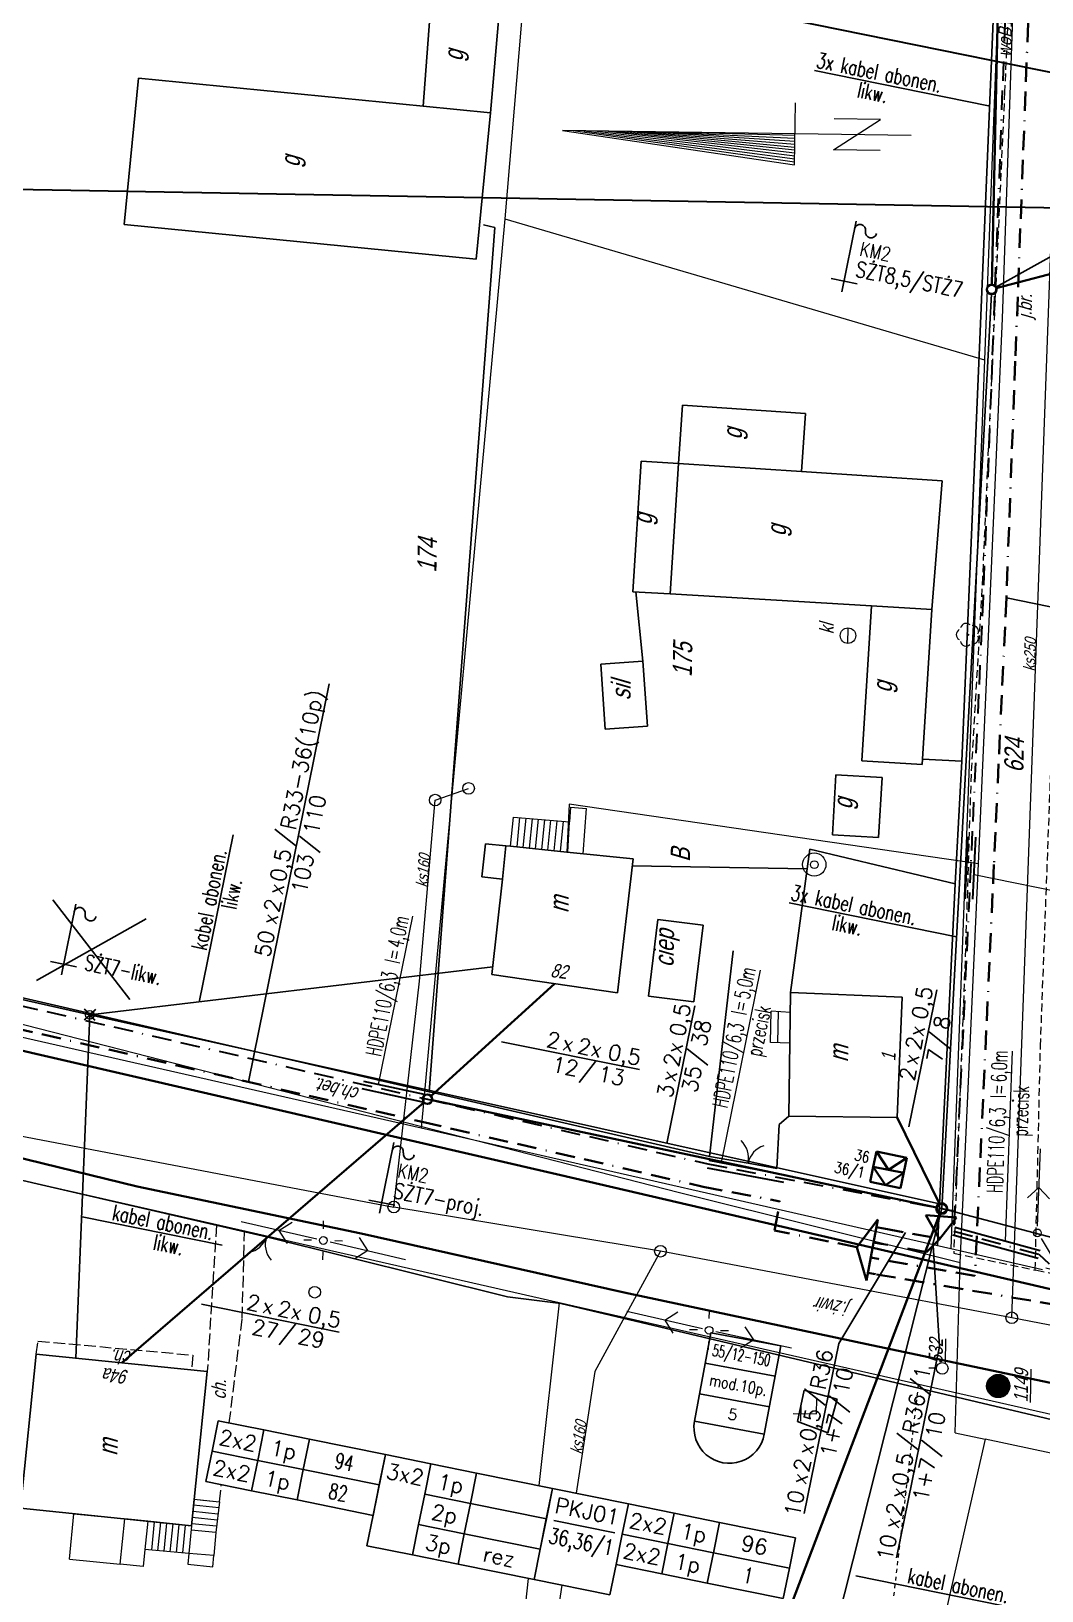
# Model space of a CAD drawing. Header units: millimetres. Extents: x 4848043 to 9699780, y 5827542 to 11659147.
# Drawn here: x 4849684.4 to 4849814.8, y 5829505.6 to 5829706.9 of the extents above; entities that cross this region are included whole.
import ezdxf
from ezdxf.enums import TextEntityAlignment as Align

# ---------------------------------------------------------------- set-up
doc = ezdxf.new("R2010")
doc.units = ezdxf.units.MM
doc.header["$MEASUREMENT"] = 0
for name, pattern in [('0', [0]), ('BORDER', [1.75, 0.5, -0.25, 0.5, -0.25, 0, -0.25]), ('DASHDOT', [1, 0.5, -0.25, 0, -0.25]), ('DASHED', [0.75, 0.5, -0.25]), ('GUZ', [1, 0.5, -0.5]), ('KOC', [2, 1.5, -0.5]), ('KOJ', [0]), ('KOU', [1.5, 1, -0.5]), ('SCH', [0]), ('UPW', [0])]:
    doc.linetypes.add(name, pattern=pattern)
doc.layers.get('0').update_dxf_attribs({"lineweight": 18})
for name, color, linetype in [('czerwona', 1, 'Continuous'), ('SZOPO_L_0', 251, 'BGS'), ('TES kable napow. likw.', 9, 'LIN_NAPOW_LIKW'), ('TES opisy kabli abon.', 30, 'Continuous'), ('TES opisy kabli rozdz.', 30, 'Continuous'), ('TES opisy zakończeń', 30, 'Continuous'), ('TES rury', 6, 'Continuous'), ('TES słup. PD', 6, 'Continuous'), ('TES zakończenia istniejące', 140, 'Continuous'), ('TES zakończenia likwidowane', 9, 'Continuous')]:
    doc.layers.add(name, color=color, linetype=linetype)
for name, color, linetype, lineweight in [('EADTD_T_0', 7, '0', 18), ('EBTPO_L_6', 9, '0', 18), ('EBUOA_T_1', 251, '0', 25), ('EBUPP_L_3', 6, '0', 25), ('EDZPD_L_0', 251, '0', 18), ('EDZTD_T_0', 7, '0', 25), ('EUZOU_T_0', 251, '0', 18), ('EUZPU_L_4', 251, 'GUZ', 18), ('SDROK_T_0', 250, '0', 18), ('SDROK_T_1', 251, '0', 18), ('SDRPK_L_0', 7, '0', 35), ('SDRPK_L_1', 7, 'KOU', 18), ('SDRPK_L_2', 251, 'KOC', 18), ('SZAPM_T_0', 251, '0', 18), ('SZNPM_T_0', 251, '0', 18), ('SZNPS_T_0', 7, '0', 18), ('SZOPO_T_0', 251, '0', 18), ('SZZPZ_T_0', 251, '0', 15), ('TEL kable doziemne proj.', 32, 'BORDER', 30), ('TEL rury', 6, 'Continuous', 30), ('TEL rury opis', 6, 'Continuous', 20), ('TES kable doziemne proj.', 4, 'BORDER', 40), ('TES kable napow. proj.', 241, 'LIN_NAPOW_PROJ', 35), ('TES zakończenia projektowane', 4, 'Continuous', 40), ('TES złącza projektowane', 4, 'Continuous', 40), ('UEEPA_T_2', 251, '0', 18), ('UKKOA_T_3', 251, '0', 18), ('UKKOO_T_2', 7, '0', 18), ('UKKPA_T_4', 251, '0', 18), ('UKKPA_T_6', 251, '0', 18), ('UKKPOR_L_0', 36, '0', 18), ('UTTPA_T_2', 34, '0', 18), ('UWWOO_T_0', 251, '0', 18), ('UWWPA_T_0', 251, '0', 18), ('UWWPO_L_0', 162, 'UPW', 18), ('UZB słupy telefoniczne', 32, 'Continuous', 30)]:
    doc.layers.add(name, color=color, linetype=linetype, lineweight=lineweight)
doc.layers.add('RYS layout', color=7, linetype='Continuous', lineweight=30, plot=False)
doc.styles.add('ROMANS', font='simplex.shx')
doc.styles.add('SIMPLEX', font='simplex.shx', dxfattribs={"width": 0.8, "height": 1.5})
doc.styles.add('Simplex2', font='simplex.shx', dxfattribs={"width": 0.7})
doc.styles.get("Standard").update_dxf_attribs({"font": 'txt', "width": 0.8, "oblique": 15})
doc.linetypes.add('BGS', pattern='A,2.5,[133,ltypeshp.shx,S=0.2,R=0,X=0,Y=0],2.5', length=5)
doc.linetypes.add('LIN_NAPOW_LIKW', pattern='A,0.0001,[131,ltypeshp.shx,S=0.1,R=20,X=0.34023,Y=-0.12817],-0.1,[131,ltypeshp.shx,S=0.1,R=200,X=0.35977,Y=0.12817],-0.3,[135,l_napow.shx,S=0.1,R=0,X=-0.4,Y=0],-0.2,[135,l_napow.shx,S=0.1,R=180,X=0.2,Y=0],-0.2', length=0.8001)
doc.linetypes.add('LIN_NAPOW_PROJ', pattern='A,0.0001,-0.4,[136,l_napow.shx,S=0.1,R=0,X=-0.4,Y=0],-0.2,[137,l_napow.shx,S=0.1,R=0,X=-0.2,Y=0],-0.2', length=0.8001)

# ---------------------------------------------------------------- blocks, each defined once
blk = doc.blocks.new('OSP')
at = {"color": 0}
for radius in [0.75, 0.045]:
    blk.add_circle((0, 0), radius, dxfattribs=at)
blk = doc.blocks.new('KRZ')
at = {"color": 0}
for p, q in [((0, 1.5), (0, 0)), ((-0.5, 1), (0.5, 1)), ((0, 0), (1, 0))]:
    blk.add_line(p, q, dxfattribs=at)
blk = doc.blocks.new('OSM')
at = {"color": 0}
blk.add_line((0, 0.375), (0, 0.875), dxfattribs=at)
blk.add_circle((0, 0), 0.375, dxfattribs=at)
blk = doc.blocks.new('BGB')
at = {"color": 0}
for centre, start, end in [((-1.5, 0.021), 0, 60.404), ((1.5, 0.021), 120, 180.404)]:
    blk.add_arc(centre, 1.5, start, end, dxfattribs=at)
blk = doc.blocks.new('DLI')
at = {"color": 0}
blk.add_circle((0, 0), 0.045, dxfattribs=at)
for centre, start, end in [((-0.357, 0.116), 102.488, 221.918), ((0, 0.375), 30.487, 149.918), ((0.357, 0.116), -41.514, 77.916), ((-0.22, -0.303), 174.489, 293.916), ((0.22, -0.303), -113.512, 5.915)]:
    blk.add_arc(centre, 0.375, start, end, dxfattribs=at)
blk = doc.blocks.new('PNN')
at = {"color": 0}
for p, q in [((0.4395, 0.01539), (5.4395, 0.01539)), ((2.9395, 0.01539), (2.2324, 0.72249)), ((2.9395, 0.01539), (2.2324, -0.69171))]:
    blk.add_line(p, q, dxfattribs=at)
blk = doc.blocks.new('LAT')
at = {"color": 0}
for p, q in [((0.00809, 0.758155), (0.00809, 1.258155)), ((-1.24191, 0.008155), (-0.74191, 0.008155)), ((0.75809, 0.008155), (1.25809, 0.008155)), ((0.00809, -0.741845), (0.00809, -1.241845))]:
    blk.add_line(p, q, dxfattribs=at)
blk = doc.blocks.new('SLS')
at = {"color": 0}
blk.add_circle((0, 0), 0.25, dxfattribs=at)
blk.add_circle((0, 0), 0.25, dxfattribs=at)
blk = doc.blocks.new('UKK')
at = {"color": 0}
blk.add_circle((0, 0), 0.375, dxfattribs=at)
blk = doc.blocks.new('SZB')
at = {"color": 0}
blk.add_line((-0.49489, -0.000465), (0.50511, -0.000465), dxfattribs=at)
blk.add_circle((0.00511, -0.000465), 0.5, dxfattribs=at)
blk = doc.blocks.new('STD')
at = {"color": 0}
for radius in [0.75, 0.25]:
    blk.add_circle((0, 0), radius, dxfattribs=at)
blk = doc.blocks.new('TR-SL1')
blk.add_circle((0, 0), 0.5)
blk = doc.blocks.new('KBR-SL1P')
for p, q in [((0, 0), (-1, 1.48)), ((-1, 1.48), (1, 1.48)), ((1, 1.48), (0, 0))]:
    blk.add_line(p, q)
blk.add_circle((0, 1.98), 0.35)
blk = doc.blocks.new('ZL-4P')
for p, q in [((0, 0), (1, 2)), ((1, 2), (1, -2)), ((1, 1.5), (1.5, 1.5)), ((1, -2), (0, 0)), ((1, 0.5), (1.5, 0.5)), ((1, -0.5), (1.5, -0.5)), ((1, -1.5), (1.5, -1.5))]:
    blk.add_line(p, q)
blk = doc.blocks.new('KBR-GL2P')
for p, q in [((-1, 2), (1, 2)), ((-1, 1), (-1, 2)), ((-1, 2), (0, 1)), ((0, 1), (1, 2)), ((1, 2), (1, 0)), ((-1, 0), (-1, 1)), ((-1, 1), (1, 1)), ((-1, 1), (0, 0)), ((1, 0), (-1, 0)), ((0, 0), (1, 1))]:
    blk.add_line(p, q)
blk = doc.blocks.new('KIER_PLN2')
for p, q in [((0.34, 24.46), (-1.66, -5.54)), ((0.34, 24.46), (-1.66, -5.54)), ((0.34, -20.54), (0.34, 24.46)), ((0.34, 23.09), (-1.47, -5.54)), ((0.34, 21.71), (-1.28, -5.54)), ((0.34, 20.34), (-1.09, -5.54)), ((0.34, 18.96), (-0.9, -5.54)), ((0.34, 17.59), (-0.71, -5.54)), ((0.34, 16.21), (-0.52, -5.54)), ((0.34, 14.84), (-0.33, -5.54)), ((0.34, 13.46), (-0.14, -5.54)), ((0.34, 12.09), (0.05, -5.54)), ((0.34, 10.71), (0.24, -5.54)), ((-1.66, -5.54), (2.34, -5.54)), ((-0.66, -16.54), (-0.66, -10.54)), ((-0.66, -10.54), (1.34, -16.54)), ((1.34, -16.54), (1.34, -10.54))]:
    blk.add_line(p, q)
blk = doc.blocks.new('KB-RZP')
at = {"style": 'SIMPLEX'}
for s, p in [('/', (0.5, 0.39)), ('x', (-4.75, 0.25)), ('x', (-2.78, 0.25))]:
    blk.add_text(s, height=1, dxfattribs=at).set_placement(p)
for tag, p in [('POJ-KAB', (-5.16, 0.25)), ('DL-KAB', (0.19, -1.25))]:
    blk.add_attdef(tag, text='', height=1, dxfattribs=at).set_placement(p, align=Align.RIGHT)
for tag, p in [('KONS-KAB', (-3.5, 0.25)), ('SR-ZYL', (-0.85, 0.25)), ('SEP', (0.84, -1.25))]:
    blk.add_attdef(tag, text='', height=1, dxfattribs=at).set_placement(p, align=Align.CENTER)
for tag, p in [('NR-KAB', (1.5, 0.25)), ('DL-MON', (1.5, -1.25))]:
    blk.add_attdef(tag, p, '', height=1, dxfattribs=at)
at = {"style": 'SIMPLEX', "flags": 1}
blk.add_attdef('TYP-KAB', text='', height=0.5, dxfattribs=at).set_placement((-8.41, 0.25), align=Align.RIGHT)
blk.add_attdef('REJ-SZAF', (7.64, 0.25), '', height=0.5, dxfattribs=at)
blk = doc.blocks.new('KB-IWP')
at = {"style": 'SIMPLEX'}
for p in [(-1.22, 0.25), (0.64, 0.25)]:
    blk.add_text('x', height=1, dxfattribs=at).set_placement(p, align=Align.RIGHT)
for tag, p in [('POJ-KAB', (-2.13, 0.25)), ('DL-KAB', (-0.62, -1.25))]:
    blk.add_attdef(tag, text='', height=1, dxfattribs=at).set_placement(p, align=Align.RIGHT)
for tag, p in [('KONS-KAB', (-0.52, 0.25)), ('SR-ZYL', (2.12, 0.25)), ('SEP', (-0.02, -1.25))]:
    blk.add_attdef(tag, text='', height=1, dxfattribs=at).set_placement(p, align=Align.CENTER)
at = {"style": 'SIMPLEX', "flags": 1}
blk.add_attdef('TYP-KAB', text='', height=0.5, dxfattribs=at).set_placement((-6.02, 0.25), align=Align.RIGHT)
blk.add_attdef('REJ-SZAF', (6.39, 0.25), '', height=0.5, dxfattribs=at)
at = {"style": 'SIMPLEX'}
blk.add_attdef('DL-MON', (0.7, -1.25), '', height=1, dxfattribs=at)
blk = doc.blocks.new('OB')
at = {"style": 'ROMANS', "width": 0.6}
blk.add_text('l=', height=2, dxfattribs=at).set_placement((9.86, 0.18))
for tag, p in [('OB_TYP', (8.68, 0.18)), ('OB_SW', (11.54, -2.76))]:
    blk.add_attdef(tag, text='', height=2, dxfattribs=at).set_placement(p, align=Align.RIGHT)
blk.add_attdef('OB_DL', (11.91, 0.18), '', height=2, dxfattribs=at)
blk = doc.blocks.new('*U135')
for p, q in [((10, 0), (0, 0)), ((0, 0), (0, -4)), ((10, -4), (10, 0)), ((0, -4), (0, -8)), ((9, -4), (1, -4)), ((10, -8), (10, -4)), ((0, -8), (0, -12)), ((10, -12), (10, -8)), ((10, -12), (0, -12))]:
    blk.add_line(p, q)
at = {"style": 'SIMPLEX'}
for tag, p in [('SZAFA', (5, -2)), ('PUNKT', (5, -6))]:
    blk.add_attdef(tag, text='', height=2, dxfattribs=at).set_placement(p, align=Align.MIDDLE_CENTER)
blk = doc.blocks.new('*U136')
for p, q in [((6, 0), (0, 0)), ((0, 0), (0, -4)), ((6, 0), (6, -4)), ((12, 0), (6, 0)), ((22, 0), (12, 0)), ((12, 0), (12, -4)), ((22, -4), (22, 0)), ((6, -4), (0, -4)), ((12, -4), (6, -4)), ((22, -4), (12, -4))]:
    blk.add_line(p, q)
at = {"style": 'SIMPLEX'}
for s, p in [('2x2', (3, -2)), ('1p', (9, -2))]:
    blk.add_text(s, height=2, dxfattribs=at).set_placement(p, align=Align.MIDDLE_CENTER)
blk.add_attdef('PARA1', text='', height=2, dxfattribs=at).set_placement((17, -2), align=Align.MIDDLE_CENTER)
blk = doc.blocks.new('*U125')
for p, q in [((6, 0), (0, 0)), ((0, 0), (0, -8)), ((6, 0), (6, -4)), ((12, 0), (6, 0)), ((22, 0), (12, 0)), ((12, 0), (12, -4)), ((22, -4), (22, 0)), ((6, -4), (6, -8)), ((12, -4), (6, -4)), ((22, -4), (12, -4)), ((12, -4), (12, -8)), ((22, -8), (22, -4)), ((0, -8), (0, -12)), ((6, -8), (6, -12)), ((12, -8), (6, -8)), ((22, -8), (12, -8)), ((12, -8), (12, -12)), ((22, -12), (22, -8)), ((6, -12), (0, -12)), ((12, -12), (6, -12)), ((22, -12), (12, -12))]:
    blk.add_line(p, q)
at = {"style": 'SIMPLEX'}
for s, p in [('3x2', (3, -2)), ('1p', (9, -2)), ('2p', (9, -6)), ('3p', (9, -10))]:
    blk.add_text(s, height=2, dxfattribs=at).set_placement(p, align=Align.MIDDLE_CENTER)
for tag, p in [('PARA1', (17, -2)), ('PARA2', (17, -6)), ('PARA3', (17, -10))]:
    blk.add_attdef(tag, text='', height=2, dxfattribs=at).set_placement(p, align=Align.MIDDLE_CENTER)
blk = doc.blocks.new('ZLOP')
for p, q in [((9.15, 0), (0, 0)), ((0, 0), (0, -11.62)), ((9.15, -11.62), (9.15, 0)), ((9.15, -4), (0, -4)), ((9.15, -8), (0, -8)), ((0, -11.62), (9.15, -11.62))]:
    blk.add_line(p, q)
blk.add_arc((4.58, -11.62), 4.58, 180, 0)
at = {"style": 'ROMANS', "width": 0.713756}
blk.add_attdef('MUFA', text='', height=1.41, dxfattribs=at).set_placement((0.63, -2.88), (8.18, -2.88), align=Align.FIT)
at = {"style": 'ROMANS'}
for tag, p in [('LACZNIK', (4.71, -6.72)), ('PARY', (4.69, -10.56))]:
    blk.add_attdef(tag, text='', height=1.41, dxfattribs=at).set_placement(p, align=Align.CENTER)
for tag, flags, p in [('NRZL', 4, (4.68, -14.12)), ('BOKT', 1, (4.69, -17.8))]:
    blk.add_attdef(tag, text='', height=1.41, dxfattribs=dict(at, flags=flags)).set_placement(p, align=Align.CENTER)

msp = doc.modelspace()

# ---------------------------------------------------------------- linework, layer by layer
at = {"layer": 'czerwona', "linetype": 'ByBlock', "const_width": 1.41}
msp.add_lwpolyline([(4849809.15, 5829531.2, 1), (4849809.18, 5829532.79, 1)], format="xyb", close=True, dxfattribs=at)
at = {"layer": 'EBTPO_L_6', "linetype": '0'}
for p, q in [((4849753.97, 5829606.73), (4849753.85, 5829604.85)), ((4849755.6, 5829600.72), (4849756.04, 5829606.54)), ((4849756.04, 5829606.54), (4849756.04, 5829606.54)), ((4849753.6, 5829600.92), (4849753.85, 5829604.85)), ((4849753.5, 5829600.92), (4849753.6, 5829600.92)), ((4849689.89, 5829515.52), (4849696.46, 5829514.84)), ((4849699.41, 5829514.55), (4849696.46, 5829514.84)), ((4849689.3, 5829509.67), (4849695.85, 5829508.99)), ((4849698.83, 5829508.7), (4849695.85, 5829508.99))]:
    msp.add_line(p, q, dxfattribs=at)
at = {"layer": 'EBTPO_L_6', "linetype": 'SCH'}
for p, q in [((4849753.97, 5829606.73), (4849756.04, 5829606.54)), ((4849746.24, 5829601.67), (4849746.6, 5829605.42)), ((4849746.6, 5829605.42), (4849753.85, 5829604.85)), ((4849747.4, 5829605.37), (4849747.03, 5829601.6)), ((4849748.2, 5829605.3), (4849747.83, 5829601.5)), ((4849749, 5829605.24), (4849748.61, 5829601.43)), ((4849749.8, 5829605.19), (4849749.41, 5829601.35)), ((4849750.6, 5829605.11), (4849750.21, 5829601.26)), ((4849751.4, 5829605.06), (4849751.01, 5829601.18)), ((4849752.2, 5829604.98), (4849751.81, 5829601.11)), ((4849753, 5829604.93), (4849752.61, 5829601.02)), ((4849779.79, 5829576.33), (4849779.84, 5829580.37)), ((4849782.34, 5829580.24), (4849779.84, 5829580.37)), ((4849780.74, 5829580.33), (4849780.67, 5829576.31)), ((4849782.27, 5829576.28), (4849779.79, 5829576.33)), ((4849705.06, 5829513.97), (4849705.41, 5829517.39)), ((4849705.41, 5829517.39), (4849708.66, 5829517.07)), ((4849689.3, 5829509.67), (4849689.89, 5829515.52)), ((4849708.47, 5829515.47), (4849705.26, 5829515.81)), ((4849708.57, 5829516.27), (4849705.33, 5829516.61)), ((4849708.66, 5829517.07), (4849708.19, 5829513.09)), ((4849695.85, 5829508.99), (4849696.46, 5829514.84)), ((4849699.41, 5829514.55), (4849699.05, 5829510.88)), ((4849705.06, 5829513.97), (4849699.41, 5829514.55)), ((4849699.93, 5829510.8), (4849700.29, 5829514.46)), ((4849700.73, 5829510.73), (4849701.09, 5829514.38)), ((4849701.52, 5829510.67), (4849701.89, 5829514.29)), ((4849702.32, 5829510.6), (4849702.69, 5829514.21)), ((4849703.12, 5829510.52), (4849703.47, 5829514.14)), ((4849703.92, 5829510.47), (4849704.27, 5829514.05)), ((4849705.06, 5829513.97), (4849704.72, 5829510.4)), ((4849708.19, 5829513.09), (4849705.01, 5829513.41)), ((4849708.28, 5829513.89), (4849705.09, 5829514.21)), ((4849708.38, 5829514.67), (4849705.16, 5829515.01)), ((4849708.19, 5829513.09), (4849707.96, 5829510.14)), ((4849699.05, 5829510.88), (4849698.83, 5829508.7)), ((4849704.72, 5829510.4), (4849699.05, 5829510.88)), ((4849704.72, 5829510.4), (4849704.58, 5829509)), ((4849707.96, 5829510.14), (4849704.72, 5829510.4)), ((4849707.83, 5829508.68), (4849707.96, 5829510.14)), ((4849704.58, 5829509), (4849707.83, 5829508.68))]:
    msp.add_line(p, q, dxfattribs=at)
at = {"layer": 'EBUPP_L_3', "linetype": '0'}
for p, q in [((4849735.94, 5829710.41), (4849734.94, 5829697.23)), ((4849743.65, 5829696.37), (4849744.8, 5829709.73)), ((4849696.36, 5829681.93), (4849698.24, 5829700.84)), ((4849698.24, 5829700.84), (4849734.94, 5829697.23)), ((4849743.65, 5829696.37), (4849734.94, 5829697.23)), ((4849741.79, 5829677.46), (4849743.65, 5829696.37)), ((4849741.79, 5829677.46), (4849696.36, 5829681.93)), ((4849767.92, 5829651.07), (4849768.42, 5829658.6)), ((4849768.42, 5829658.6), (4849784.28, 5829657.56)), ((4849784.28, 5829657.56), (4849783.79, 5829650.05)), ((4849763.09, 5829651.4), (4849762.01, 5829634.53)), ((4849763.09, 5829651.4), (4849767.92, 5829651.07)), ((4849766.84, 5829634.25), (4849767.92, 5829651.07)), ((4849767.92, 5829651.07), (4849783.79, 5829650.05)), ((4849801.93, 5829648.86), (4849783.79, 5829650.05)), ((4849800.61, 5829632.24), (4849801.93, 5829648.86)), ((4849762.01, 5829634.53), (4849766.84, 5829634.25)), ((4849792.82, 5829632.72), (4849766.84, 5829634.25)), ((4849791.56, 5829612.72), (4849792.82, 5829632.72)), ((4849792.82, 5829632.72), (4849800.61, 5829632.24)), ((4849800.61, 5829632.24), (4849799.35, 5829612.24)), ((4849757.86, 5829625.19), (4849763.29, 5829625.59)), ((4849758.43, 5829616.79), (4849757.86, 5829625.19)), ((4849763.29, 5829625.59), (4849763.9, 5829617.2)), ((4849763.9, 5829617.2), (4849758.43, 5829616.79)), ((4849799.35, 5829612.24), (4849791.56, 5829612.72)), ((4849788.21, 5829610.9), (4849787.77, 5829603.17)), ((4849794.16, 5829610.56), (4849788.21, 5829610.9)), ((4849793.7, 5829602.82), (4849794.16, 5829610.56)), ((4849742.98, 5829601.99), (4849742.54, 5829597.72)), ((4849742.98, 5829601.99), (4849745.64, 5829601.72)), ((4849745.2, 5829597.45), (4849745.64, 5829601.72)), ((4849746.24, 5829601.67), (4849745.64, 5829601.72)), ((4849753.5, 5829600.92), (4849746.24, 5829601.67)), ((4849787.77, 5829603.17), (4849793.7, 5829602.82)), ((4849762.05, 5829600.07), (4849753.5, 5829600.92)), ((4849760.02, 5829582.76), (4849762.05, 5829600.07)), ((4849742.54, 5829597.72), (4849745.2, 5829597.45)), ((4849745.2, 5829597.45), (4849743.82, 5829585.11)), ((4849765.25, 5829592.21), (4849764.01, 5829582.31)), ((4849771.08, 5829591.48), (4849765.25, 5829592.21)), ((4849769.86, 5829581.59), (4849771.08, 5829591.48)), ((4849743.82, 5829585.11), (4849760.02, 5829582.76)), ((4849764.01, 5829582.31), (4849769.86, 5829581.59)), ((4849782.14, 5829566.84), (4849782.36, 5829582.78)), ((4849782.36, 5829582.78), (4849796.76, 5829582.21)), ((4849796.76, 5829582.21), (4849796.12, 5829566.65)), ((4849796.12, 5829566.65), (4849782.14, 5829566.84)), ((4849685.02, 5829536.11), (4849682.98, 5829516.23)), ((4849707.1, 5829533.88), (4849685.02, 5829536.11)), ((4849705.06, 5829513.97), (4849707.1, 5829533.88)), ((4849682.98, 5829516.23), (4849705.06, 5829513.97))]:
    msp.add_line(p, q, dxfattribs=at)
at = {"layer": 'EDZPD_L_0', "linetype": '0'}
for p, q in [((4849754.35, 5829788.25), (4849745.48, 5829682.68)), ((4849811.5, 5829773.77), (4849807.37, 5829664.47)), ((4849745.48, 5829682.68), (4849734.7, 5829565.27)), ((4849745.48, 5829682.68), (4849807.37, 5829664.47)), ((4849807.37, 5829664.47), (4849803.02, 5829549.71)), ((4849734.7, 5829565.27), (4849668.34, 5829580.38)), ((4849803.02, 5829549.71), (4849734.7, 5829565.27)), ((4849752.51, 5829542.75), (4849674.75, 5829560.46)), ((4849814.85, 5829547), (4849803.02, 5829549.71)), ((4849752.51, 5829542.75), (4849749.86, 5829519.14)), ((4849802.33, 5829531.44), (4849752.51, 5829542.75)), ((4849833.21, 5829524.39), (4849802.33, 5829531.44)), ((4849748.52, 5829507.16), (4849739.47, 5829426.28))]:
    msp.add_line(p, q, dxfattribs=at)
at = {"layer": 'EUZPU_L_4', "linetype": 'GUZ'}
msp.add_line((4849798.84, 5829532.22), (4849787.13, 5829431.75), dxfattribs=at)
at = {"layer": 'RYS layout'}
for points in [[(4849624.24, 5829687.49), (4849634.23, 5830247.4), (4849919.19, 5830242.32), (4849909.19, 5829682.41)], [(4849812.06, 5829411.56), (4849214.23, 5829532.82), (4849270.89, 5829812.13), (4849868.72, 5829690.87)]]:
    msp.add_lwpolyline(points, close=True, dxfattribs=at)
at = {"layer": 'SDRPK_L_0', "linetype": '0'}
for p, q in [((4849670.05, 5829578.33), (4849723.14, 5829566.06)), ((4849723.14, 5829566.06), (4849752.7, 5829559.23))]:
    msp.add_line(p, q, dxfattribs=at)
at = {"layer": 'SDRPK_L_0', "linetype": 'KOJ'}
for p, q in [((4849698.06, 5829557.74), (4849673.27, 5829563.83)), ((4849726.94, 5829551.67), (4849698.06, 5829557.74)), ((4849847.56, 5829537.15), (4849752.7, 5829559.23)), ((4849760.91, 5829544.06), (4849726.94, 5829551.67)), ((4849792.79, 5829537.29), (4849760.91, 5829544.06)), ((4849815.89, 5829532.4), (4849792.79, 5829537.29))]:
    msp.add_line(p, q, dxfattribs=at)
at = {"layer": 'SDRPK_L_1', "linetype": 'KOU'}
for p, q in [((4849812.06, 5829744.88), (4849809.98, 5829699.05)), ((4849809.98, 5829699.05), (4849808.28, 5829662.05)), ((4849808.28, 5829662.05), (4849807.13, 5829636.39)), ((4849807.13, 5829636.39), (4849805.65, 5829610.99)), ((4849814.61, 5829575.87), (4849816.18, 5829617.88)), ((4849805.65, 5829610.99), (4849804.93, 5829588.4)), ((4849804.93, 5829588.4), (4849803.41, 5829549.16)), ((4849813.93, 5829546.97), (4849814.61, 5829575.87)), ((4849803.41, 5829549.16), (4849813.93, 5829546.97))]:
    msp.add_line(p, q, dxfattribs=at)
at = {"layer": 'SDRPK_L_2', "linetype": 'KOC'}
for p, q in [((4849708.28, 5829552.76), (4849707.1, 5829533.88)), ((4849711.9, 5829551.91), (4849708.28, 5829552.76)), ((4849711.6, 5829540.72), (4849711.9, 5829551.91)), ((4849838.51, 5829541.39), (4849813.93, 5829546.97)), ((4849709.93, 5829527.24), (4849711.6, 5829540.72)), ((4849685.02, 5829536.11), (4849685.25, 5829537.81)), ((4849685.25, 5829537.81), (4849705.24, 5829535.99)), ((4849705.24, 5829535.99), (4849705.06, 5829534.07)), ((4849708.66, 5829517.07), (4849708.93, 5829519.28)), ((4849705.41, 5829517.39), (4849708.66, 5829517.07))]:
    msp.add_line(p, q, dxfattribs=at)
at = {"layer": 'SZOPO_L_0', "linetype": 'BGS'}
for p, q in [((4849806.74, 5829666.08), (4849809.31, 5829727.38)), ((4849744.2, 5829681.54), (4849735.73, 5829569.99)), ((4849742.73, 5829681.91), (4849744.2, 5829681.54)), ((4849804.48, 5829612.67), (4849806.74, 5829666.08)), ((4849763.29, 5829625.59), (4849762.41, 5829634.53)), ((4849804.48, 5829612.67), (4849799.39, 5829612.94)), ((4849803.62, 5829596.82), (4849804.48, 5829612.67)), ((4849784.86, 5829601.32), (4849784.51, 5829598.75)), ((4849784.86, 5829601.32), (4849803.62, 5829596.82)), ((4849784.51, 5829598.75), (4849761.93, 5829599.15)), ((4849782.36, 5829582.78), (4849784.51, 5829598.75)), ((4849803.62, 5829596.82), (4849801.32, 5829550.08)), ((4849774.96, 5829588.16), (4849771.91, 5829561.65)), ((4849674.35, 5829584.15), (4849735.73, 5829569.99)), ((4849737.28, 5829569.64), (4849735.73, 5829569.99)), ((4849737.28, 5829569.64), (4849771.91, 5829561.65)), ((4849780.58, 5829560.09), (4849780.9, 5829565.77)), ((4849780.9, 5829565.77), (4849782.14, 5829566.84)), ((4849771.91, 5829561.65), (4849776.87, 5829560.76)), ((4849675.75, 5829560.26), (4849714.75, 5829551.26)), ((4849776.87, 5829560.76), (4849780.58, 5829560.09)), ((4849714.75, 5829551.26), (4849745.84, 5829543.51)), ((4849745.84, 5829543.51), (4849752.7, 5829542.67)), ((4849787.8, 5829534.36), (4849752.7, 5829542.67)), ((4849831.5, 5829524.02), (4849787.8, 5829534.36)), ((4849784.13, 5829531.46), (4849783.26, 5829527.44)), ((4849788.39, 5829530.29), (4849784.13, 5829531.46)), ((4849787.19, 5829525.95), (4849788.39, 5829530.29)), ((4849783.26, 5829527.44), (4849787.19, 5829525.95))]:
    msp.add_line(p, q, dxfattribs=at)
at = {"layer": 'TEL kable doziemne proj.', "ltscale": 5}
for p, q in [((4849692.66, 5829580.61), (4849691.22, 5829579.22)), ((4849692.63, 5829579.2), (4849691.24, 5829580.64))]:
    msp.add_line(p, q, dxfattribs=at)
for points in [[(4849758.82, 5830105.86), (4849761.98, 5830070.02), (4849762.74, 5830031.92), (4849760.55, 5829991.36), (4849759.85, 5829948.54), (4849759.65, 5829936.04), (4849762.24, 5829916.53), (4849763.8, 5829910.92), (4849766.2, 5829902.76), (4849773.98, 5829882.44), (4849780.03, 5829865.7), (4849787.64, 5829844.58), (4849787.78, 5829844.27), (4849789.76, 5829839.68), (4849796.09, 5829825.02), (4849812.81, 5829781.91), (4849812.5, 5829773.73), (4849808.37, 5829664.43), (4849807.21, 5829633.88), (4849805.61, 5829599.46), (4849803.41, 5829552), (4849814.43, 5829548.99)], [(4849533.7, 5829615.75), (4849575.03, 5829605.79), (4849586.04, 5829602.73), (4849637.67, 5829591.27), (4849669.03, 5829584.31), (4849674.13, 5829583.17), (4849735.5, 5829569.02), (4849771.7, 5829560.67), (4849803.53, 5829554.59)], [(4849879.32, 5829531.3), (4849818.5, 5829545.14), (4849814.43, 5829548.99)]]:
    msp.add_lwpolyline(points, dxfattribs=at)
at = {"layer": 'TEL rury'}
for p, q in [((4849804.9, 5829594.91), (4849805.27, 5829602.9)), ((4849805.89, 5829594.86), (4849806.27, 5829602.86)), ((4849734.91, 5829568.64), (4849727.09, 5829570.35)), ((4849735.12, 5829569.62), (4849727.31, 5829571.33)), ((4849771.61, 5829560.17), (4849781.43, 5829558.3)), ((4849771.8, 5829561.16), (4849781.62, 5829559.28)), ((4849803.28, 5829551.52), (4849814.3, 5829548.51)), ((4849803.55, 5829552.49), (4849814.56, 5829549.48))]:
    msp.add_line(p, q, dxfattribs=at)
at = {"layer": 'TEL rury opis'}
for p, q in [((4849806.04, 5829598.04), (4849836.13, 5829591.94)), ((4849729.19, 5829570.91), (4849733.61, 5829592.67)), ((4849773.43, 5829560.85), (4849778.46, 5829585.67)), ((4849810.1, 5829550.7), (4849810.99, 5829575.23))]:
    msp.add_line(p, q, dxfattribs=at)
at = {"layer": 'TES kable doziemne proj.', "ltscale": 5}
for p, q in [((4849673.47, 5829580.25), (4849734.83, 5829566.09)), ((4849734.83, 5829566.09), (4849771.09, 5829557.73)), ((4849771.09, 5829557.73), (4849780.99, 5829555.84)), ((4849780.28, 5829552.09), (4849780.99, 5829555.84)), ((4849790.91, 5829549.93), (4849780.28, 5829552.09)), ((4849793.68, 5829548.4), (4849793.68, 5829548.4)), ((4849793.32, 5829546.43), (4849793.32, 5829546.43))]:
    msp.add_line(p, q, dxfattribs=at)
for points in [[(4849817.63, 5829777.1), (4849815.5, 5829773.79), (4849815.5, 5829773.62), (4849811.36, 5829664.32), (4849810.21, 5829633.75), (4849808.6, 5829599.32), (4849806.15, 5829546.22), (4849793.68, 5829548.4)], [(4849878.85, 5829526.27), (4849879.28, 5829528.24), (4849817.04, 5829542.4), (4849793.32, 5829546.43)]]:
    msp.add_lwpolyline(points, dxfattribs=at)
at = {"layer": 'TES kable doziemne proj.', "linetype": 'DASHED', "ltscale": 5}
msp.add_lwpolyline([(4849794.41, 5829552.33), (4849801.62, 5829551)], dxfattribs=at)
at = {"layer": 'TES kable doziemne proj.', "linetype": 'DASHDOT', "ltscale": 5}
msp.add_lwpolyline([(4849801.62, 5829551), (4849799.92, 5829549.28), (4849794.05, 5829550.37)], dxfattribs=at)
at = {"layer": 'TES kable napow. likw.', "ltscale": 4.5}
msp.add_line((4849808.32, 5829674.18), (4849810.09, 5829754.47), dxfattribs=at)
at = {"layer": 'TES kable napow. likw.', "ltscale": 5}
for p, q in [((4849603.59, 5829599.79), (4849691.94, 5829579.92)), ((4849691.94, 5829579.92), (4849743.93, 5829586.12)), ((4849691.94, 5829579.92), (4849690.15, 5829535.59)), ((4849691.94, 5829579.92), (4849801.56, 5829555.54)), ((4849801.87, 5829554.91), (4849783.15, 5829480.83))]:
    msp.add_line(p, q, dxfattribs=at)
for points in [[(4849808.84, 5829673.87), (4849845.12, 5829694.03)], [(4849801.87, 5829554.91), (4849808.28, 5829672.97)], [(4849801.87, 5829554.91), (4849893.1, 5829530.88)]]:
    msp.add_lwpolyline(points, dxfattribs=at)
at = {"layer": 'TES kable napow. proj.', "ltscale": 5}
for p, q in [((4849808.32, 5829674.18), (4849810.09, 5829754.47)), ((4849808.9, 5829673.73), (4849843.94, 5829682.94)), ((4849735.95, 5829569.43), (4849751.92, 5829583.94)), ((4849735.04, 5829568.62), (4849696.06, 5829534.99)), ((4849801.19, 5829555.05), (4849736.1, 5829568.89)), ((4849801.56, 5829555.54), (4849796.12, 5829566.65)), ((4849801.62, 5829554.26), (4849773.97, 5829481.53))]:
    msp.add_line(p, q, dxfattribs=at)
at = {"layer": 'TES opisy kabli rozdz.'}
for p, q in [((4849847.92, 5829626.1), (4849810.21, 5829633.75)), ((4849712.42, 5829571.27), (4849722.83, 5829622.63)), ((4849801.22, 5829583.16), (4849797.63, 5829565.44)), ((4849770, 5829581.09), (4849766.4, 5829563.33)), ((4849762.85, 5829572.85), (4849745.08, 5829576.45)), ((4849724.13, 5829538.95), (4849706.37, 5829542.55)), ((4849784.12, 5829515.53), (4849788.57, 5829537.47)), ((4849796.04, 5829509.81), (4849801.57, 5829537.09))]:
    msp.add_line(p, q, dxfattribs=at)
at = {"layer": 'TES opisy kabli rozdz.', "linetype": 'ByBlock'}
for p, q in [((4849788.57, 5829537.47), (4849797.19, 5829551.82)), ((4849801.57, 5829537.09), (4849800.77, 5829550.14))]:
    msp.add_line(p, q, dxfattribs=at)
at = {"layer": 'TES rury', "linetype": 'Continuous'}
for p, q in [((4849807.92, 5829697.28), (4849785.44, 5829701.84)), ((4849790.83, 5829682.38), (4849788.98, 5829673.26)), ((4849790.94, 5829674.29), (4849787.59, 5829674.97)), ((4849710.43, 5829603.16), (4849706.05, 5829581.55)), ((4849687.17, 5829594.77), (4849697.12, 5829581.89)), ((4849803.76, 5829589.98), (4849782.16, 5829594.36)), ((4849699.23, 5829592.32), (4849685.06, 5829584.33)), ((4849731.18, 5829563.42), (4849729.33, 5829554.3)), ((4849731.29, 5829555.33), (4849727.94, 5829556.01)), ((4849709.01, 5829550.17), (4849690.95, 5829553.83)), ((4849812.38, 5829503.13), (4849790.77, 5829507.51))]:
    msp.add_line(p, q, dxfattribs=at)
for centre, start, end in [((4849791.33, 5829681.22), 348.5339, 168.5339), ((4849792.75, 5829680.93), 168.5339, 348.5339), ((4849731.68, 5829562.26), 348.5339, 168.5339), ((4849733.1, 5829561.97), 168.5339, 348.5339)]:
    msp.add_arc(centre, 0.721, start, end, dxfattribs=at)
at = {"layer": 'TES zakończenia likwidowane', "color": 0, "linetype": 'Continuous'}
for p, q in [((4849690.12, 5829594.21), (4849688.27, 5829585.09)), ((4849690.23, 5829586.12), (4849686.88, 5829586.8))]:
    msp.add_line(p, q, dxfattribs=at)
for centre, start, end in [((4849690.62, 5829593.05), 348.5339, 168.5339), ((4849692.04, 5829592.76), 168.5339, 348.5339)]:
    msp.add_arc(centre, 0.721, start, end, dxfattribs=at)
at = {"layer": 'TES zakończenia projektowane'}
for centre in [(4849808.31, 5829673.57), (4849735.5, 5829569.02)]:
    msp.add_circle(centre, 0.609, dxfattribs=at)
at = {"layer": 'UKKPOR_L_0', "linetype": '0'}
for p, q in [((4849810.9, 5829540.81), (4849816.83, 5829703.55)), ((4849736.5, 5829607.64), (4849740.81, 5829609.15)), ((4849734.5, 5829584.26), (4849736.5, 5829607.64)), ((4849731.16, 5829555.11), (4849734.5, 5829584.26)), ((4849678.71, 5829565.11), (4849731.16, 5829555.11)), ((4849765.57, 5829549.4), (4849731.16, 5829555.11)), ((4849765.57, 5829549.4), (4849757.09, 5829533.87)), ((4849810.9, 5829540.81), (4849765.57, 5829549.4)), ((4849830.64, 5829537.01), (4849810.9, 5829540.81)), ((4849757.09, 5829533.87), (4849754.68, 5829518.16)), ((4849752.86, 5829506.28), (4849748.48, 5829477.73))]:
    msp.add_line(p, q, dxfattribs=at)
at = {"layer": 'UWWPO_L_0', "linetype": 'UPW'}
for p, q in [((4849809.72, 5829669.81), (4849811.57, 5829724.98)), ((4849806.61, 5829599.41), (4849809.72, 5829669.81)), ((4849753.79, 5829607.1), (4849753.5, 5829600.92)), ((4849806.61, 5829599.41), (4849753.79, 5829607.1)), ((4849804.23, 5829547.89), (4849806.61, 5829599.41)), ((4849768.02, 5829556.93), (4849671.69, 5829581.6)), ((4849804.23, 5829547.89), (4849768.02, 5829556.93)), ((4849803.59, 5829525.95), (4849804.23, 5829547.89)), ((4849803.59, 5829525.95), (4849807.46, 5829525.14)), ((4849807.46, 5829525.14), (4849795.85, 5829474)), ((4849868.34, 5829512.24), (4849807.46, 5829525.14))]:
    msp.add_line(p, q, dxfattribs=at)

# ---------------------------------------------------------------- block references
at = {"linetype": 'Continuous', "xscale": 1.999999999999998, "zscale": 1.999999999999998, "rotation": 89.17478727465868}
msp.add_blockref('KIER_PLN2', (4849777.39, 5829693.06), dxfattribs=at)
at = {"layer": 'SZAPM_T_0', "xscale": 2, "yscale": 2, "zscale": 2, "rotation": 88.97723720235952}
msp.add_blockref('KRZ', (4849785.71, 5829528.41), dxfattribs=at)
at = {"layer": 'SZNPM_T_0', "xscale": 2, "yscale": 2, "zscale": 2, "rotation": 88.97723720235952}
msp.add_blockref('OSM', (4849801.94, 5829534.28), dxfattribs=at)
at = {"layer": 'SZNPS_T_0', "xscale": 2, "yscale": 2, "zscale": 2, "rotation": 88.97723720235952}
msp.add_blockref('OSP', (4849809.16, 5829532), dxfattribs=at)
at = {"layer": 'SZOPO_T_0'}
for p, xscale, yscale, zscale, rotation in [((4849776.87, 5829560.76), 1.999999999878406, 1.999999999878406, 1.999999999878406, 347.4272372040496), ((4849714.75, 5829551.26), 1.999999999790608, 1.999999999790608, 1.999999999790608, 161.0272371893881)]:
    msp.add_blockref('BGB', p, dxfattribs=dict(at, xscale=xscale, yscale=yscale, zscale=zscale, rotation=rotation))
at = {"layer": 'SZZPZ_T_0', "xscale": 2, "yscale": 2, "zscale": 2, "rotation": 88.97723720235952}
msp.add_blockref('DLI', (4849805.25, 5829628.98), dxfattribs=at)
at = {"layer": 'TEL rury opis'}
for p, rotation, values in [((4849730.12, 5829576.75), 78.53388412418082, {'OB_TYP': 'HDPE110/6,3', 'OB_DL': '4,0m'}), ((4849774.85, 5829570.11), 78.53388412418083, {'OB_TYP': 'HDPE110/6,3', 'OB_DL': '5,0m', 'OB_SW': 'przecisk'}), ((4849809.96, 5829559.29), 87.91463177263992, {'OB_TYP': 'HDPE110/6,3', 'OB_DL': '6,0m', 'OB_SW': 'przecisk'})]:
    msp.add_blockref('OB', p, dxfattribs=dict(at, rotation=rotation)).add_auto_attribs(values)
at = {"layer": 'TES opisy kabli abon.', "linetype": 'Continuous', "xscale": 1.999999999546577, "yscale": 1.999999999546577, "zscale": 1.999999999546577}
for p, rotation, values in [((4849799.97, 5829577.01), 78.53388412719906, {'POJ-KAB': '2', 'KONS-KAB': '2', 'DL-KAB': '7', 'DL-MON': '8', 'SR-ZYL': '0,5', 'SEP': '/'}), ((4849768.74, 5829574.83), 78.53388413053656, {'POJ-KAB': '3', 'KONS-KAB': '2', 'DL-KAB': '35', 'DL-MON': '38', 'SR-ZYL': '0,5', 'SEP': '/'}), ((4849756.49, 5829574.14), 348.5338841265313, {'POJ-KAB': '2', 'KONS-KAB': '2', 'DL-KAB': '12', 'DL-MON': '13', 'SR-ZYL': '0,5', 'SEP': '/'}), ((4849717.78, 5829540.24), 348.5338841265313, {'POJ-KAB': '2', 'KONS-KAB': '2', 'DL-KAB': '27', 'DL-MON': '29', 'SR-ZYL': '0,5', 'SEP': '/'})]:
    msp.add_blockref('KB-IWP', p, dxfattribs=dict(at, rotation=rotation)).add_auto_attribs(values)
at = {"layer": 'TES opisy kabli rozdz.', "xscale": 1.999999999883584, "yscale": 1.999999999883584, "zscale": 1.999999999883584}
for p, rotation, values in [((4849718.37, 5829600.61), 78.53388413130043, {'POJ-KAB': '50', 'KONS-KAB': '2', 'SR-ZYL': '0,5', 'NR-KAB': 'R33-36(10p)', 'DL-KAB': '103', 'DL-MON': '110', 'SEP': '/'}), ((4849786.72, 5829528.35), 78.53388412829946, {'POJ-KAB': '10', 'KONS-KAB': '2', 'SR-ZYL': '0,5', 'NR-KAB': 'R36', 'DL-KAB': '1+7', 'DL-MON': '10', 'SEP': '/'}), ((4849798.64, 5829522.64), 78.53388412829946, {'POJ-KAB': '10', 'KONS-KAB': '2', 'SR-ZYL': '0,5', 'NR-KAB': 'R36/1', 'DL-KAB': '1+7', 'DL-MON': '10', 'SEP': '/'})]:
    msp.add_blockref('KB-RZP', p, dxfattribs=dict(at, rotation=rotation)).add_auto_attribs(values)
at = {"layer": 'TES słup. PD'}
ref = msp.add_blockref('*U136', (4849708.52, 5829527.52), dxfattribs=dict(at, rotation=348.5338841264513))
ref.add_attrib('PARA1', '94', dxfattribs={"layer": '0', "height": 2, "rotation": 348.5339, "style": 'SIMPLEX', "width": 0.7}).set_placement((4849724.78, 5829522.18), align=Align.MIDDLE_CENTER)
ref = msp.add_blockref('*U136', (4849707.72, 5829523.6), dxfattribs=dict(at, rotation=348.5338841264513))
ref.add_attrib('PARA1', '82', dxfattribs={"layer": '0', "height": 2, "rotation": 348.5339, "style": 'SIMPLEX', "width": 0.7}).set_placement((4849723.99, 5829518.26), align=Align.MIDDLE_CENTER)
at = {"layer": 'TES słup. PD', "rotation": 348.5338841264513}
for name, p, values in [('*U125', (4849730.08, 5829523.15), {'PARA3': 'rez'}), ('*U136', (4849761.44, 5829516.79), {'PARA1': '96'})]:
    msp.add_blockref(name, p, dxfattribs=at).add_auto_attribs(values)
at = {"layer": 'TES słup. PD'}
ref = msp.add_blockref('*U135', (4849751.64, 5829518.78), dxfattribs=dict(at, rotation=348.5338841264513))
ref.add_attrib('SZAFA', 'PKJ01', dxfattribs={"layer": '0', "height": 2, "rotation": 348.5339, "style": 'SIMPLEX'}).set_placement((4849756.14, 5829515.82), align=Align.MIDDLE_CENTER)
ref.add_attrib('PUNKT', '36,36/1', dxfattribs={"layer": '0', "height": 2, "rotation": 348.5339, "style": 'SIMPLEX', "width": 0.75}).set_placement((4849755.35, 5829511.9), align=Align.MIDDLE_CENTER)
ref = msp.add_blockref('*U136', (4849760.65, 5829512.87), dxfattribs=dict(at, rotation=348.5338841264513))
ref.add_attrib('PARA1', '1', dxfattribs={"layer": '0', "height": 2, "rotation": 348.5339, "style": 'SIMPLEX', "width": 0.7}).set_placement((4849776.91, 5829507.53), align=Align.MIDDLE_CENTER)
at = {"layer": 'TES zakończenia istniejące', "linetype": 'ByBlock', "ltscale": 5}
ref = msp.add_blockref('ZLOP', (4849772.09, 5829538.87), dxfattribs=dict(at, rotation=349.4513216744155))
ref.add_attrib('MUFA', '55/12-150', dxfattribs={"layer": '0', "height": 1.5, "rotation": 349.4513, "style": 'ROMANS', "width": 0.607616}).set_placement((4849772.18, 5829535.92), (4849779.61, 5829534.54), align=Align.FIT)
ref.add_attrib('LACZNIK', 'mod.10p.', dxfattribs={"layer": '0', "height": 1.5, "rotation": 349.4513, "style": 'ROMANS', "width": 0.8}).set_placement((4849775.49, 5829531.4), align=Align.CENTER)
ref.add_attrib('PARY', '5', dxfattribs={"layer": '0', "height": 1.41, "rotation": 349.4513, "style": 'ROMANS'}).set_placement((4849774.77, 5829527.63), align=Align.CENTER)
at = {"layer": 'TES zakończenia projektowane'}
for name, p, xscale, yscale, zscale, rotation in [('KBR-GL2P', (4849794.6, 5829557.95), 2, 2, 2, 348.533884110409), ('KBR-SL1P', (4849801.58, 5829550.96), 1.999999999994568, 1.999999999994568, 1.999999999994568, 355.8240846185376)]:
    msp.add_blockref(name, p, dxfattribs=dict(at, xscale=xscale, yscale=yscale, zscale=zscale, rotation=rotation))
at = {"layer": 'TES złącza projektowane', "xscale": 1.999999999999999, "yscale": 1.999999999999999, "zscale": 1.999999999999999, "rotation": 349.5096842021155}
msp.add_blockref('ZL-4P', (4849790.91, 5829549.93), dxfattribs=at)
at = {"layer": 'UEEPA_T_2'}
for name, p, xscale, yscale, zscale, rotation in [('PNN', (4849814.2, 5829551.77), 1.999999999635067, 1.999999999635067, 1.999999999635067, 87.68723720193553), ('PNN', (4849722.08, 5829550.79), 2.000000000321709, 2.000000000321709, 2.000000000321709, 166.9872372119888), ('LAT', (4849722.08, 5829550.79), 2, 2, 2, 88.97723720235952), ('PNN', (4849722.08, 5829550.79), 2.000000000364315, 2.000000000364315, 2.000000000364315, 346.8872371960143), ('PNN', (4849814.2, 5829551.77), 2.000000000261359, 2.000000000261359, 2.000000000261359, 300.8772372042172), ('SLS', (4849814.2, 5829551.77), 2, 2, 2, 88.97723720235952), ('SLS', (4849722.08, 5829550.79), 2, 2, 2, 88.97723720235952), ('PNN', (4849771.85, 5829539.2), 2.000000000364315, 2.000000000364315, 2.000000000364315, 166.8872371960142), ('LAT', (4849771.85, 5829539.2), 2, 2, 2, 88.97723720235952), ('SLS', (4849771.85, 5829539.2), 2, 2, 2, 88.97723720235952), ('PNN', (4849771.85, 5829539.2), 1.999999999880539, 1.999999999880539, 1.999999999880539, 347.687237212379)]:
    msp.add_blockref(name, p, dxfattribs=dict(at, xscale=xscale, yscale=yscale, zscale=zscale, rotation=rotation))
at = {"layer": 'UKKPA_T_4', "xscale": 2, "yscale": 2, "zscale": 2, "rotation": 88.97723720235952}
for p in [(4849740.81, 5829609.15), (4849736.5, 5829607.64), (4849731.16, 5829555.11), (4849765.57, 5829549.4), (4849720.96, 5829544.11), (4849810.9, 5829540.81)]:
    msp.add_blockref('UKK', p, dxfattribs=at)
at = {"layer": 'UKKPA_T_6', "xscale": 2, "yscale": 2, "zscale": 2, "rotation": 88.97723720235952}
msp.add_blockref('SZB', (4849789.77, 5829628.86), dxfattribs=at)
at = {"layer": 'UTTPA_T_2', "xscale": 2.2, "yscale": 2.2, "zscale": 2, "rotation": 88.97723720235952}
for p in [(4849808.31, 5829673.57), (4849691.94, 5829579.92), (4849801.87, 5829554.91)]:
    msp.add_blockref('SLS', p, dxfattribs=at)
at = {"layer": 'UWWPA_T_0', "xscale": 2, "yscale": 2, "zscale": 2, "rotation": 88.97723720235952}
msp.add_blockref('STD', (4849785.42, 5829599.31), dxfattribs=at)
at = {"layer": 'UZB słupy telefoniczne', "xscale": 1.2, "yscale": 1.2, "rotation": 88.97723720235952}
msp.add_blockref('TR-SL1', (4849735.5, 5829569.02), dxfattribs=at)

# ---------------------------------------------------------------- texts
at = {"layer": 'EADTD_T_0', "char_height": 1.8, "attachment_point": 8, "line_spacing_factor": 0.82}
for s, insert, rotation in [('82', (4849752.36, 5829584.65), 352.0331), ('1', (4849795.9, 5829574.44), 87.7135), ('94a', (4849695.46, 5829534.21), 174.1909)]:
    msp.add_mtext(s, dxfattribs=dict(at, insert=insert, rotation=rotation))
at = {"layer": 'EBUOA_T_1', "char_height": 2.48, "attachment_point": 9, "rotation": 88.9772, "line_spacing_factor": 0.82}
for s, insert in [('g', (4849740.87, 5829704.46)), ('g', (4849719.82, 5829690.78)), ('g', (4849776.86, 5829655.63)), ('g', (4849765.25, 5829644.62)), ('g', (4849782.54, 5829643.15)), ('sil', (4849761.78, 5829623.04)), ('g', (4849796.2, 5829622.94)), ('g', (4849791.11, 5829607.89)), ('m', (4849753.74, 5829595.25)), ('ciep', (4849768.09, 5829590.9)), ('m', (4849789.82, 5829575.99)), ('m', (4849695.54, 5829525.18))]:
    msp.add_mtext(s, dxfattribs=dict(at, insert=insert))
at = {"layer": 'EDZTD_T_0', "char_height": 2.48, "attachment_point": 5, "rotation": 88.9772, "line_spacing_factor": 0.82}
for s, insert in [('174', (4849735.46, 5829639.23)), ('175', (4849768.43, 5829625.74)), ('624', (4849811.21, 5829613.4))]:
    msp.add_mtext(s, dxfattribs=dict(at, insert=insert))
at = {"layer": 'EUZOU_T_0', "insert": (4849768.14, 5829600.56), "char_height": 2.5, "attachment_point": 5, "rotation": 88.9772, "line_spacing_factor": 0.82}
msp.add_mtext('B', dxfattribs=at)
at = {"layer": 'SDROK_T_0', "char_height": 1.8, "line_spacing_factor": 0.82}
for s, insert, attachment_point, rotation in [('j.br.', (4849812.87, 5829671.37), 5, 88.9772), ('j.żwir', (4849787.63, 5829541.4), 2, 169.2711)]:
    msp.add_mtext(s, dxfattribs=dict(at, insert=insert, attachment_point=attachment_point, rotation=rotation))
at = {"layer": 'SDROK_T_1', "char_height": 1.8, "attachment_point": 5, "line_spacing_factor": 0.82}
for s, insert, rotation in [('ch.bet.', (4849723.89, 5829570.26), 165.6428), ('ch.', (4849696.07, 5829535.75), 174.7923), ('ch.', (4849708.62, 5829531.55), 88.9772)]:
    msp.add_mtext(s, dxfattribs=dict(at, insert=insert, rotation=rotation))
at = {"layer": 'SZNPM_T_0', "insert": (4849801.09, 5829534.9), "char_height": 1.8, "attachment_point": 4, "rotation": 88.9772, "line_spacing_factor": 0.82}
msp.add_mtext('{\\L532}\\P', dxfattribs=at)
at = {"layer": 'SZNPS_T_0', "insert": (4849811.2, 5829532.06), "char_height": 1.8, "attachment_point": 2, "rotation": 88.9772, "line_spacing_factor": 0.82}
msp.add_mtext('{\\L1149}', dxfattribs=at)
at = {"layer": 'TES opisy zakończeń', "style": 'SIMPLEX', "width": 0.8}
for s, p in [('36', (4849792.39, 5829560.81)), ('36/1', (4849791.77, 5829558.82))]:
    msp.add_text(s, height=1.4, rotation=348.5339, dxfattribs=at).set_placement(p, align=Align.RIGHT)
at = {"layer": 'TES rury', "linetype": 'Continuous'}
for s, height, rotation, style, width, p in [('3x kabel abonen.', 2, 348.5339, 'Simplex2', 0.7, (4849785.58, 5829702.22)), ('likw.', 2, 348.5339, 'Simplex2', 0.7, (4849790.86, 5829698.39)), ('KM2', 1.8, 348.5339, 'ROMANS', 0.8, (4849791.16, 5829677.95)), ('SŻT8,5/STŻ7', 2, 348.5339, 'ROMANS', 0.8, (4849790.62, 5829675.26)), ('kabel abonen.', 2, 78.5339, 'Simplex2', 0.7, (4849706.97, 5829588.13)), ('likw.', 2, 78.5339, 'Simplex2', 0.7, (4849710.81, 5829593.41)), ('3x kabel abonen.', 2, 348.5339, 'Simplex2', 0.7, (4849782.29, 5829594.75)), ('likw.', 2, 348.5339, 'Simplex2', 0.7, (4849787.57, 5829590.91)), ('KM2', 1.8, 348.5339, 'ROMANS', 0.8, (4849731.51, 5829558.99)), ('SŻT7-proj.', 2, 348.5339, 'ROMANS', 0.8, (4849730.97, 5829556.31)), ('kabel abonen.', 2, 348.5339, 'Simplex2', 0.7, (4849694.71, 5829553.48)), ('likw.', 2, 348.5339, 'Simplex2', 0.7, (4849699.99, 5829549.65)), ('kabel abonen.', 2, 348.5339, 'Simplex2', 0.7, (4849797.35, 5829506.59))]:
    msp.add_text(s, height=height, rotation=rotation, dxfattribs=dict(at, style=style, width=width)).set_placement(p)
at = {"layer": 'TES zakończenia likwidowane', "color": 0, "linetype": 'Continuous', "style": 'ROMANS', "width": 0.7}
msp.add_text('SŻT7-likw.', height=2, rotation=348.5339, dxfattribs=at).set_placement((4849691.14, 5829585.75))
at = {"layer": 'UKKOA_T_3', "insert": (4849787.91, 5829629.05), "char_height": 1.8, "attachment_point": 7, "rotation": 88.9772, "line_spacing_factor": 0.82}
msp.add_mtext('kl', dxfattribs=at)
at = {"layer": 'UKKOO_T_2', "char_height": 1.5, "attachment_point": 8, "line_spacing_factor": 0.82}
for s, insert, rotation in [('ks250', (4849814.01, 5829626.38), 87.9148), ('ks160', (4849735.72, 5829598.45), 85.1461), ('ks160', (4849755.77, 5829525.26), 81.2735)]:
    msp.add_mtext(s, dxfattribs=dict(at, insert=insert, rotation=rotation))
at = {"layer": 'UWWOO_T_0', "insert": (4849810.97, 5829707.03), "char_height": 1.8, "attachment_point": 8, "rotation": 88.0664, "line_spacing_factor": 0.82}
msp.add_mtext('woB110', dxfattribs=at)

doc.saveas('drawing.dxf')
